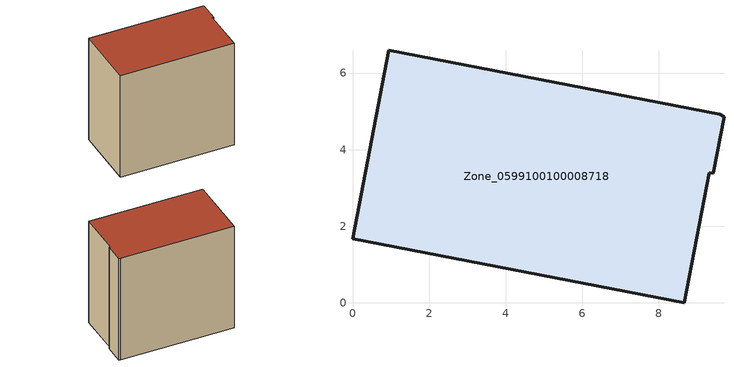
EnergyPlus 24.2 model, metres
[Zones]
Zone_0599100100008718
 floor ground (C_G): 9.32,3.4 8.66,0 0,1.67 0.95,6.6 9.59,4.92 9.7,4.86 9.41,3.38 z0
 wall outside (C_F): 0.95,6.6 0,1.67 8.66,0 9.32,3.4 9.41,3.38 9.7,4.86 9.59,4.92 0.95,6.6 z0:8.68
 roof outside (C_R): 9.41,3.38 9.7,4.86 9.59,4.92 0.95,6.6 0,1.67 8.66,0 9.32,3.4 z8.68
[BUILDING]
Pand.0599100100008718: North Axis=0; Terrain=City; Loads Convergence Tolerance Value=0.04; Temperature Convergence Tolerance Value=0.4; Solar Distribution=FullExterior; Maximum Number of Warmup Days=25; Minimum Number of Warmup Days=1
[Site:Location]
Rotterdam.The.Hague.AP_ZH_NLD Design_Conditions: Latitude=51.96; Longitude=4.45; Time Zone=1; Elevation=-4.5
[SITE:GROUNDTEMPERATURE:BUILDINGSURFACE]
18, 18, 18, 18, 18, 18, 18, 18, 18, 18, 18, 18
[MATERIAL] Thermal Absorptance=0.9; Solar Absorptance=0.7; Visible Absorptance=0.7
Name | Roughness | Thickness | Conductivity | Density | Specific Heat
G.TI.2015-2018 | MediumSmooth | 0.15 | 0.0428571 | 540 | 1210
F.TI.2015-2018 | Rough | 0.3 | 0.0666667 | 1920 | 840
R.TI.2015-2018 | MediumRough | 0.2 | 0.0333333 | 1500 | 1000
[CONSTRUCTION]
C_G: G.TI.2015-2018
C_F: F.TI.2015-2018
C_R: R.TI.2015-2018
[ZONE]
Zone_0599100100008718: Type=1; Multiplier=1; Ceiling Height=Autocalculate; Volume=Autocalculate; Floor Area=autocalculate; Part of Total Floor Area=Yes
[ZONEINFILTRATION:DESIGNFLOWRATE]
Infil_Zone_0599100100008718: Zone or ZoneList or Space or SpaceList=Zone_0599100100008718; Schedule=AlwaysOn; Design Flow Rate Calculation Method=Flow/Area; Flow Rate per Floor Area=0.0015; Constant Term Coefficient=1; Temperature Term Coefficient=0; Velocity Term Coefficient=0; Velocity Squared Term Coefficient=0
[HVACTEMPLATE:ZONE:IDEALLOADSAIRSYSTEM]
Zone_0599100100008718: Maximum Heating Supply Air Temperature=50; Minimum Cooling Supply Air Temperature=13; Maximum Heating Supply Air Humidity Ratio=0.0156; Minimum Cooling Supply Air Humidity Ratio=0.0077; Heating Limit=NoLimit; Cooling Limit=NoLimit; Dehumidification Control Type=ConstantSensibleHeatRatio; Cooling Sensible Heat Ratio=0.7; Dehumidification Setpoint=60; Humidification Control Type=None; Humidification Setpoint=30; Outdoor Air Method=None; Outdoor Air Flow Rate per Person=0.00944; Outdoor Air Flow Rate per Zone Floor Area=0; Outdoor Air Flow Rate per Zone=0; Demand Controlled Ventilation Type=None; Outdoor Air Economizer Type=NoEconomizer; Heat Recovery Type=None; Sensible Heat Recovery Effectiveness=0.7; Latent Heat Recovery Effectiveness=0.65
[ZONECONTROL:THERMOSTAT]
ThermostatControl_Zone_0599100100008718: Zone or ZoneList=Zone_0599100100008718; Control Type Schedule=DualSetpointControlType; Control 1=Thermostat_Zone_0599100100008718; Temperature Difference Between Cutout And Setpoint=0
[THERMOSTATSETPOINT:DUALSETPOINT]
Thermostat_Zone_0599100100008718: Heating Setpoint Temperature Schedule=HeatingSetpoint_Zone_0599100100008718; Cooling Setpoint Temperature Schedule=CoolingSetpoint_Zone_0599100100008718
[SCHEDULE:COMPACT]
HeatingSetpoint_Zone_0599100100008718: Through: 12/31, For: AllDays, Until: 24:00, 21
CoolingSetpoint_Zone_0599100100008718: Through: 12/31, For: AllDays, Until: 24:00, 24
DualSetpointControlType: Through: 12/31, For: AllDays, Until: 24:00, 4
AlwaysOn: Through: 12/31, For: AllDays, Until: 24:00, 1
